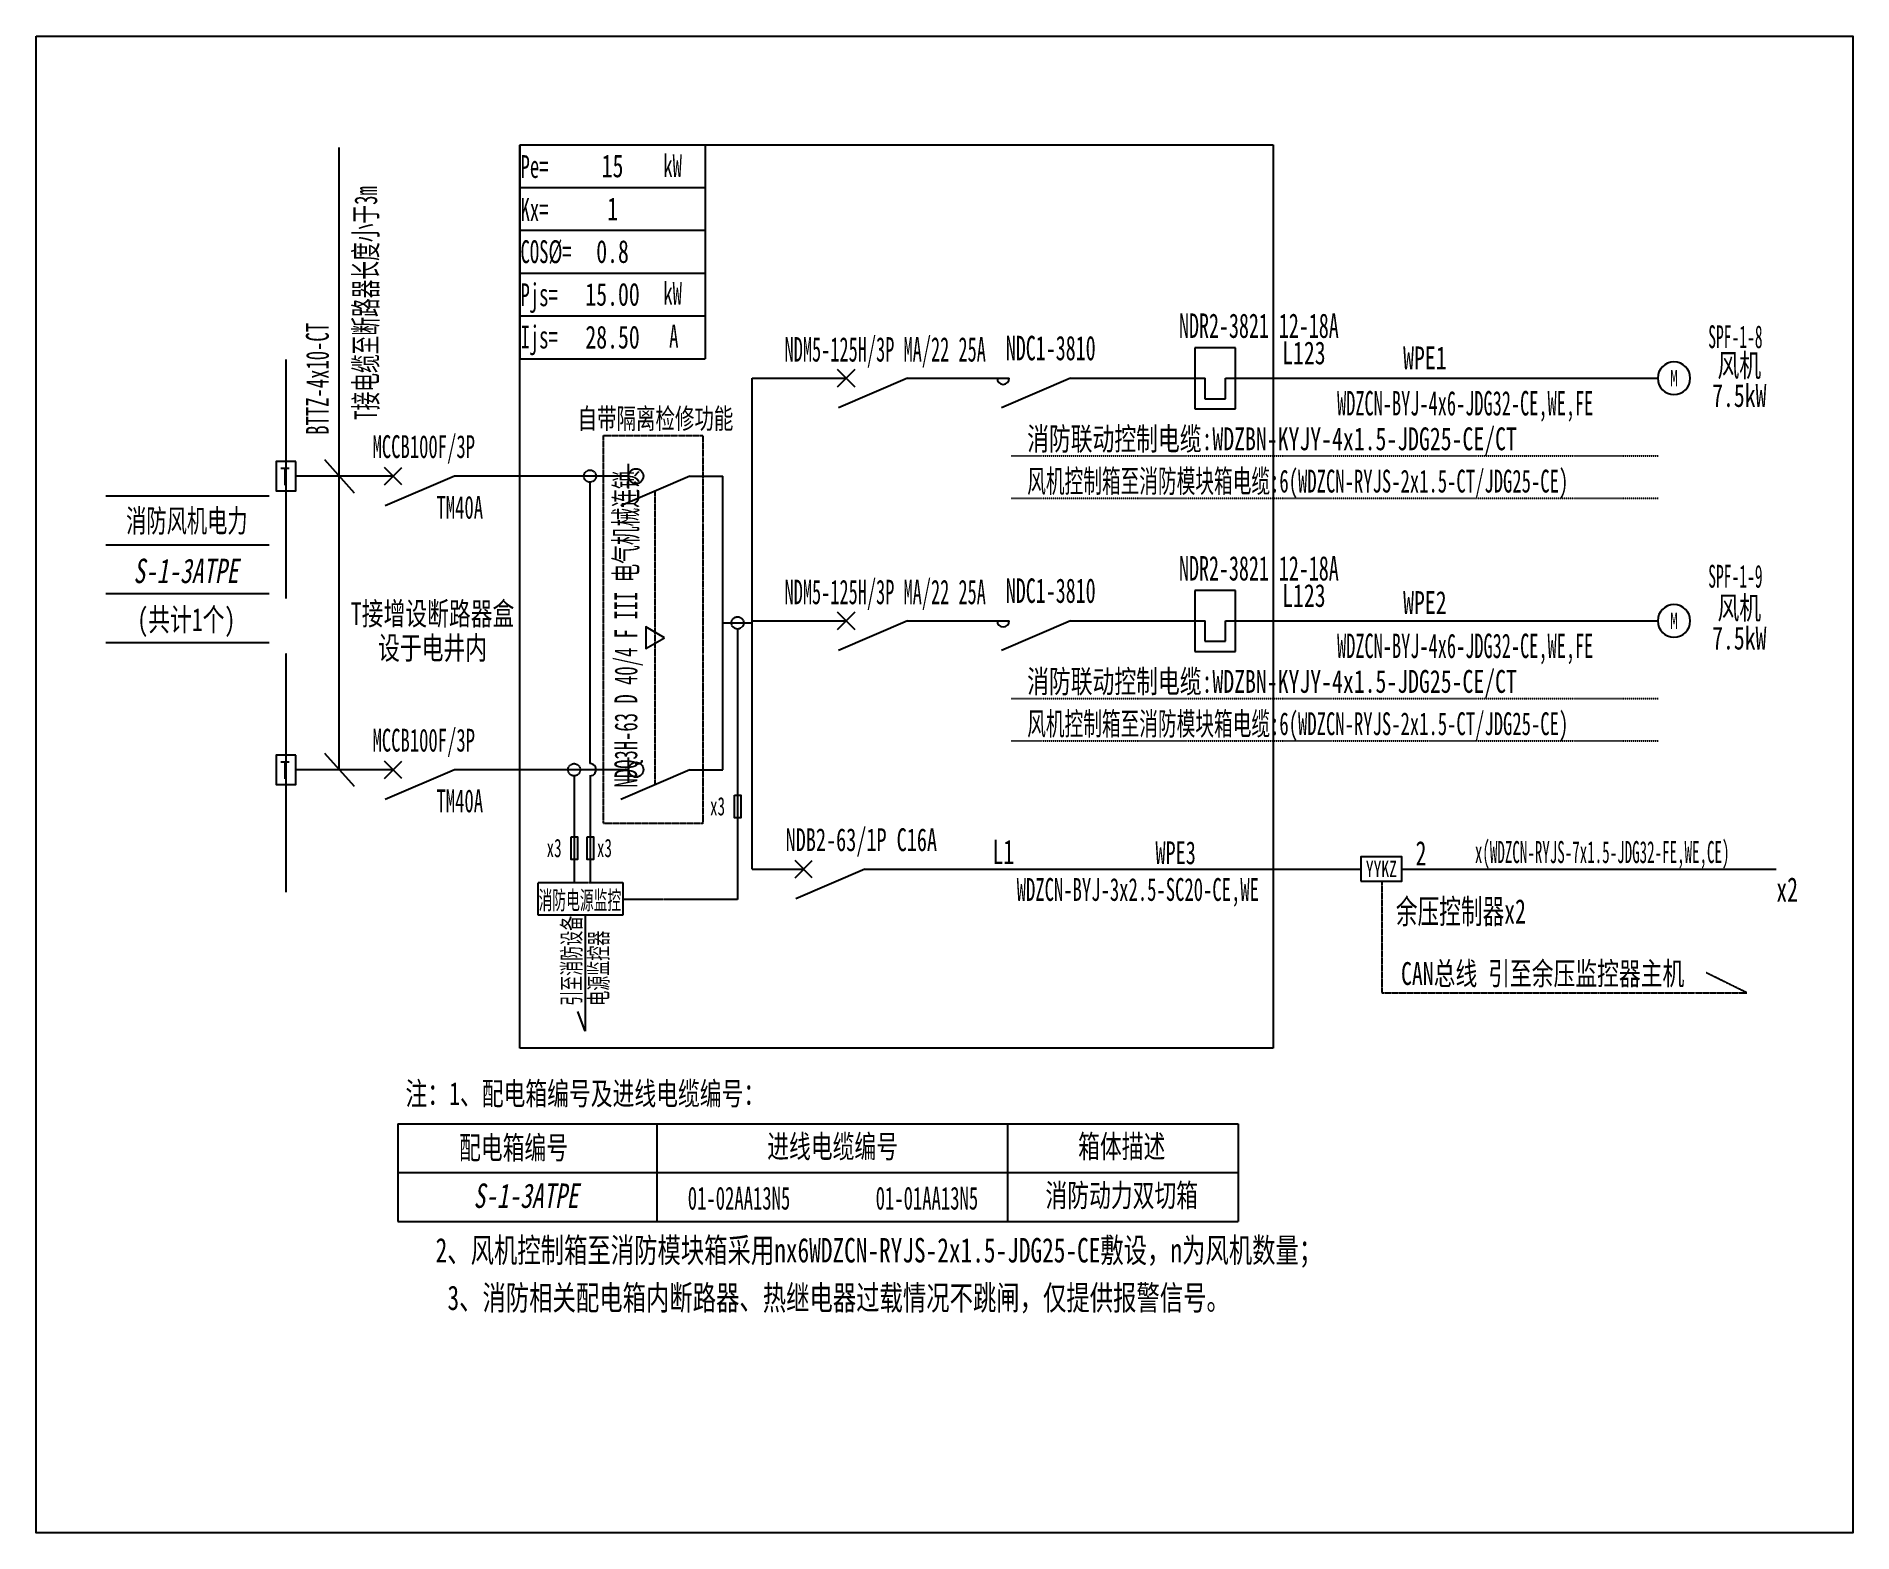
# Model space of a CAD drawing. Extents: x 398290 to 400652, y 333852 to 335798.
import ezdxf
from ezdxf.enums import TextEntityAlignment as Align

# ---------------------------------------------------------------- set-up
doc = ezdxf.new("R2010")
doc.units = 0
doc.header["$MEASUREMENT"] = 0
for name, pattern in [('_点划线L', [1.9, 1.5, -0.17, 0.06, -0.17]), ('DASH', [0.35, 0.25, -0.1]), ('DASHDOT', [1, 0.5, -0.25, 0, -0.25]), ('DASHED', [0.75, 0.5, -0.25])]:
    doc.linetypes.add(name, pattern=pattern)
for name, color, linetype in [('D_E_Eqpm(强电设备)', 100, 'Continuous'), ('D_E_Eqpm（强电设备）', 100, 'Continuous'), ('D_E_Text(强电文字)', 51, 'Continuous'), ('D_E_Text（强电文字）', 51, 'Continuous'), ('D_E_Wire(强电线缆)', 10, 'Continuous'), ('D_E_WireEm（强电应急照明线缆）', 10, 'DASHED'), ('D_E_Wire（强电线缆）', 10, 'Continuous'), ('D_Em_Eqpm（消防设备）', 100, 'Continuous'), ('D_T_TableDim（表格尺寸）', 255, 'Continuous'), ('DQ_Eqpm', 100, 'Continuous'), ('E_E_Text（强电文字）', 51, 'Continuous'), ('系统图', 220, 'Continuous')]:
    doc.layers.add(name, color=color, linetype=linetype)
doc.styles.add('$1$电气', font='', dxfattribs={"width": 0.7})
doc.styles.add('$1$电气箱', font='simhei.ttf', dxfattribs={"width": 0.8, "oblique": 10})
doc.styles.add('电气', font='', dxfattribs={"width": 0.7})
doc.styles.add('电气箱', font='simhei.ttf', dxfattribs={"width": 0.8, "oblique": 10})
doc.styles.get('$1$电气').set_extended_font_data('SimSun')
doc.styles.get('电气').set_extended_font_data('SimSun')

# ---------------------------------------------------------------- blocks, each defined once
blk = doc.blocks.new('T接箱')
at = {"layer": 'DQ_Eqpm'}
blk.add_lwpolyline([(313, 172), (73, 172), (73, -188), (313, -188)], close=True, dxfattribs=at)
at = {"layer": 'DQ_Eqpm', "color": 51, "style": '电气', "width": 0.8}
blk.add_text('T', height=220, dxfattribs=at).set_placement((120, -121))
blk = doc.blocks.new('A$C670F4C17')
at = {"layer": 'D_E_Wire（强电线缆）', "linetype": 'DASHDOT', "ltscale": 0.5}
blk.add_line((0, 0), (7936, 0), dxfattribs=at)
at = {"layer": 'D_E_Text（强电文字）', "style": '电气', "width": 0.7}
blk.add_text('消防联动控制电缆:WDZBN-KYJY-4x1.5-JDG25-CE/CT', height=280, dxfattribs=at).set_placement((198, 68))
blk = doc.blocks.new('A$C70CE04DF')
at = {"layer": 'D_E_Wire（强电线缆）', "linetype": 'DASHDOT', "ltscale": 0.5}
blk.add_line((0, 0), (7936, 0), dxfattribs=at)
at = {"layer": 'D_E_Text（强电文字）', "style": '电气', "width": 0.6}
blk.add_text('风机控制箱至消防模块箱电缆:6(WDZCN-RYJS-2x1.5-CT/JDG25-CE)', height=280, dxfattribs=at).set_placement((198, 68))
blk = doc.blocks.new('1')
at = {"layer": 'D_E_Eqpm(强电设备)'}
for p, q in [((-314387, 61832), (-314387, 61082)), ((-313887, 61832), (-314387, 61832)), ((-313887, 61082), (-313887, 61832)), ((-314262, 61457), (-314262, 61207)), ((-314012, 61207), (-314012, 61457)), ((-314387, 61082), (-313887, 61082)), ((-314262, 61207), (-314012, 61207))]:
    blk.add_line(p, q, dxfattribs=at)
blk = doc.blocks.new('电机')
at = {"layer": 'D_E_Eqpm（强电设备）'}
for start, end in [(90, 180), (180, 270), (0, 90), (270, 0)]:
    blk.add_arc((0, 0), 200, start, end, dxfattribs=at)
at = {"layer": 'D_E_Eqpm（强电设备）', "color": 51, "style": '电气', "width": 0.7}
blk.add_text('M', height=200, dxfattribs=at).set_placement((0, 0), align=Align.MIDDLE)

msp = doc.modelspace()

# ---------------------------------------------------------------- linework, layer by layer
at = {"linetype": 'DASHED'}
for p, q in [((398918.9, 334482.8, 0), (398918.9, 335657.6, 0)), ((398918.9, 335657.6, 0), (399898.9, 335657.6, 0)), ((399898.9, 335657.6, 0), (399898.9, 334482.8, 0)), ((399898.9, 334482.8, 0), (398918.9, 334482.8, 0))]:
    msp.add_line(p, q, dxfattribs=at)
at = {"layer": 'D_E_Eqpm(强电设备)', "color": 100}
for p, q in [((399332.2, 335342.5, 0), (399354.7, 335365, 0)), ((399354.7, 335342.5, 0), (399332.2, 335365, 0)), ((399354.7, 335365, 0), (399332.2, 335342.5, 0)), ((399332.2, 335365, 0), (399354.7, 335342.5, 0)), ((399423, 335353.8, 0), (399333.2, 335315.3, 0)), ((399635.1, 335353.8, 0), (399545.3, 335315.3, 0)), ((399332.2, 335027, 0), (399354.7, 335049.5, 0)), ((399354.7, 335027, 0), (399332.2, 335049.5, 0)), ((399354.7, 335049.5, 0), (399332.2, 335027, 0)), ((399332.2, 335049.5, 0), (399354.7, 335027, 0)), ((399423, 335038.3, 0), (399333.2, 334999.8, 0)), ((399635.1, 335038.3, 0), (399545.3, 334999.8, 0))]:
    msp.add_line(p, q, dxfattribs=at)
for centre in [(399547.6, 335353.8, 0), (399547.6, 335038.3, 0)]:
    msp.add_arc(centre, 7.95, 180, 0, dxfattribs=at)
at = {"layer": 'D_E_Eqpm（强电设备）'}
for p, q in [((399060.3, 335210.6, 0), (399060.3, 335242.4, 0)), ((398765.4, 335215.2, 0), (398742.9, 335237.7, 0)), ((398742.9, 335215.2, 0), (398765.4, 335237.7, 0)), ((398833.7, 335226.5, 0), (398743.9, 335188, 0)), ((399139.9, 335226.5, 0), (399050.1, 335188, 0)), ((398765.4, 334833.5, 0), (398742.9, 334856, 0)), ((398742.9, 334833.5, 0), (398765.4, 334856, 0)), ((398833.7, 334844.7, 0), (398743.9, 334806.2, 0)), ((399139.9, 334844.7, 0), (399050.1, 334806.2, 0)), ((399060.3, 334828.8, 0), (399060.3, 334860.6, 0)), ((399276.8, 334704.3, 0), (399299.3, 334726.7, 0)), ((399299.3, 334704.3, 0), (399276.8, 334726.7, 0)), ((399276.8, 334704.3, 0), (399299.3, 334726.7, 0)), ((399299.3, 334704.3, 0), (399276.8, 334726.7, 0)), ((399367.6, 334715.5, 0), (399277.8, 334677, 0)), ((399367.6, 334715.5, 0), (399277.8, 334677, 0))]:
    msp.add_line(p, q, dxfattribs=at)
at = {"layer": 'D_E_Eqpm（强电设备）', "linetype": 'DASH'}
msp.add_line((399095, 334825.5, 0), (399095, 335207.2, 0), dxfattribs=at)
at = {"layer": 'D_E_Eqpm（强电设备）', "elevation": 0}
msp.add_lwpolyline([(399107.2, 335016.4), (399082.7, 335030.5), (399082.7, 335002.2)], close=True, dxfattribs=at)
at = {"layer": 'D_E_Eqpm（强电设备）'}
for centre in [(399070, 335226.5, 0), (399070, 334844.7, 0)]:
    msp.add_circle(centre, 9.67, dxfattribs=at)
at = {"layer": 'D_E_Text（强电文字）'}
for p, q in [((398684, 334844.7, 0), (398684, 335654.1, 0)), ((398918.9, 335657.6, 0), (399160.1, 335657.6, 0)), ((398918.9, 335657.6, 0), (398918.9, 335379.3, 0)), ((399160.1, 335657.6, 0), (399160.1, 335379.3, 0)), ((398918.9, 335602, 0), (399160.1, 335602, 0)), ((398918.9, 335546.3, 0), (399160.1, 335546.3, 0)), ((398918.9, 335490.6, 0), (399160.1, 335490.6, 0)), ((398918.9, 335434.9, 0), (399160.1, 335434.9, 0)), ((398918.9, 335379.3, 0), (399160.1, 335379.3, 0)), ((398664.7, 335248, 0), (398703.4, 335205, 0)), ((398664.7, 334866.2, 0), (398703.4, 334823.2, 0))]:
    msp.add_line(p, q, dxfattribs=at)
at = {"layer": 'D_E_Wire(强电线缆)', "color": 10}
for p, q in [((399221.3, 335353.8, 0), (399343.4, 335353.8, 0)), ((399423, 335353.8, 0), (399555.5, 335353.8, 0)), ((399635.1, 335353.8, 0), (399810.1, 335353.8, 0)), ((399836.6, 335353.8, 0), (400398.9, 335353.8, 0)), ((399221.3, 335038.3, 0), (399343.4, 335038.3, 0)), ((399423, 335038.3, 0), (399555.5, 335038.3, 0)), ((399635.1, 335038.3, 0), (399810.1, 335038.3, 0)), ((399836.6, 335038.3, 0), (400398.9, 335038.3, 0))]:
    msp.add_line(p, q, dxfattribs=at)
at = {"layer": 'D_E_WireEm（强电应急照明线缆）'}
for p, q in [((398614.9, 334685.6, 0), (398614.9, 334996.4, 0)), ((398754.2, 334844.7, 0), (398627.6, 334844.7, 0)), ((399060.3, 334844.7, 0), (398833.7, 334844.7, 0))]:
    msp.add_line(p, q, dxfattribs=at)
at = {"layer": 'D_E_Wire（强电线缆）'}
for p, q in [((398614.9, 335067.3, 0), (398614.9, 335378.2, 0)), ((399221.3, 334715.5, 0), (399221.3, 335353.8, 0)), ((398754.2, 335226.5, 0), (398627.6, 335226.5, 0)), ((399060.3, 335226.5, 0), (398833.7, 335226.5, 0)), ((399010.2, 334852.7, 0), (399010.2, 335218.5, 0)), ((399139.9, 335226.5, 0), (399182.8, 335226.5, 0)), ((399182.8, 334844.7, 0), (399182.8, 335226.5, 0)), ((399182.8, 335035.6, 0), (399221.3, 335035.6, 0)), ((399202.1, 335027.7, 0), (399202.1, 334675.9, 0)), ((399139.9, 334844.7, 0), (399182.8, 334844.7, 0)), ((398989.5, 334836.8, 0), (398989.5, 334697.9, 0)), ((399010.2, 334836.8, 0), (399010.2, 334697.9, 0)), ((399221.3, 334715.5, 0), (399221.3, 334811.9, 0)), ((399221.3, 334715.5, 0), (399288, 334715.5, 0)), ((399367.6, 334715.5, 0), (400012.8, 334715.5, 0)), ((400065.9, 334715.5, 0), (400553.1, 334715.5, 0)), ((399003.7, 334655.5, 0), (399003.7, 334504.9, 0)), ((399003.7, 334504.9, 0), (398994.3, 334530.3, 0))]:
    msp.add_line(p, q, dxfattribs=at)
at = {"layer": 'D_E_Wire（强电线缆）', "linetype": 'DASH'}
for p, q in [((400040.2, 334699.6, 0), (400040.2, 334554.5, 0)), ((400515, 334554.5, 0), (400461.7, 334580.8, 0)), ((400040.2, 334554.5, 0), (400515, 334554.5, 0))]:
    msp.add_line(p, q, dxfattribs=at)
at = {"layer": 'D_E_Wire（强电线缆）', "linetype": '_点划线L'}
msp.add_line((399202.1, 334675.9, 0), (399052.8, 334675.9, 0), dxfattribs=at)
at = {"layer": 'D_E_Wire（强电线缆）', "linetype": 'DASH', "elevation": 0}
msp.add_lwpolyline([(399027.5, 335279.5), (399156.8, 335279.5), (399156.8, 334774.7), (399027.5, 334774.7)], close=True, dxfattribs=at)
at = {"layer": 'D_E_Wire（强电线缆）', "elevation": 0}
for points in [[(399198.2, 334811.7), (399206.5, 334811.7), (399206.5, 334782.3), (399198.2, 334782.3)], [(398985.6, 334757.4), (398993.9, 334757.4), (398993.9, 334728), (398985.6, 334728)], [(399006.3, 334757.4), (399014.6, 334757.4), (399014.6, 334728), (399006.3, 334728)]]:
    msp.add_lwpolyline(points, close=True, dxfattribs=at)
at = {"layer": 'D_E_Wire（强电线缆）', "linetype": '_点划线L', "elevation": 0}
msp.add_lwpolyline([(398942.9, 334697.9), (399052.8, 334697.9), (399052.8, 334655.5), (398942.9, 334655.5)], close=True, dxfattribs=at)
at = {"layer": 'D_E_Wire（强电线缆）', "linetype": '_点划线L'}
for centre in [(399010.2, 335226.5, 0), (399202.1, 335035.6, 0), (398989.5, 334844.7, 0)]:
    msp.add_circle(centre, 7.95, dxfattribs=at)
at = {"layer": 'D_E_Wire（强电线缆）'}
msp.add_arc((399010.2, 334844.7, 0), 7.95, 269.5766, 90, dxfattribs=at)
at = {"layer": 'D_Em_Eqpm（消防设备）', "elevation": 0}
msp.add_lwpolyline([(400012.8, 334699.6), (400065.9, 334699.6), (400065.9, 334731.4), (400012.8, 334731.4)], close=True, dxfattribs=at)
at = {"layer": 'D_T_TableDim（表格尺寸）', "color": 255}
for p, q in [((398380.6, 335200.9, 0), (398592.7, 335200.9, 0)), ((398380.6, 335137.3, 0), (398592.7, 335137.3, 0)), ((398380.6, 335073.7, 0), (398592.7, 335073.7, 0)), ((398380.6, 335073.7, 0), (398592.7, 335073.7, 0)), ((398380.6, 335073.7, 0), (398592.7, 335073.7, 0)), ((398380.6, 335073.7, 0), (398592.7, 335073.7, 0)), ((398380.6, 335073.7, 0), (398592.7, 335073.7, 0)), ((398380.6, 335010, 0), (398592.7, 335010, 0))]:
    msp.add_line(p, q, dxfattribs=at)
at = {"layer": 'D_T_TableDim（表格尺寸）', "ltscale": 3.5}
for p, q in [((398760.3, 334384.3, 0), (399853.1, 334384.3, 0)), ((398760.3, 334384.3, 0), (398760.3, 334257.1, 0)), ((399097.3, 334384.3, 0), (399097.3, 334257.1, 0)), ((399553.2, 334384.3, 0), (399553.2, 334257.1, 0)), ((399853.1, 334384.3, 0), (399853.1, 334257.1, 0)), ((398760.3, 334320.7, 0), (399853.1, 334320.7, 0)), ((398760.3, 334320.7, 0), (399853.1, 334320.7, 0)), ((399097.3, 334320.7, 0), (399097.3, 334257.1, 0)), ((399553.2, 334320.7, 0), (399553.2, 334257.1, 0)), ((398760.3, 334257.1, 0), (399853.1, 334257.1, 0))]:
    msp.add_line(p, q, dxfattribs=at)
at = {"layer": '系统图', "ltscale": 9973.992009}
msp.add_lwpolyline([(398290, 335798.5), (400652.5, 335798.5), (400652.5, 333852.5), (398290, 333852.5)], close=True, dxfattribs=at)

# ---------------------------------------------------------------- block references
at = {"layer": 'D_E_Eqpm(强电设备)', "color": 100, "xscale": 0.1060485660467022, "yscale": 0.1060485660467022, "zscale": 0.1060485660467022}
for p in [(433137.1, 328836.3, 0), (433137.1, 328520.8, 0)]:
    msp.add_blockref('1', p, dxfattribs=at)
at = {"layer": 'D_E_Eqpm（强电设备）', "xscale": 0.1060485660467022, "yscale": 0.1060485660467022, "zscale": 0.1060485660467022}
for name, p in [('电机', (400420.1, 335353.8, 0)), ('T接箱', (398594.4, 335227.4, 0)), ('电机', (400420.1, 335038.3, 0)), ('T接箱', (398594.4, 334845.6, 0))]:
    msp.add_blockref(name, p, dxfattribs=at)
at = {"layer": 'D_E_Wire（强电线缆）', "xscale": 0.1060485660467022, "yscale": 0.1060485660467022, "zscale": 0.1060485660467022}
for name, p in [('A$C670F4C17', (399557.8, 335253, 0)), ('A$C70CE04DF', (399557.8, 335198, 0)), ('A$C670F4C17', (399557.8, 334937.5, 0)), ('A$C70CE04DF', (399557.8, 334882.5, 0))]:
    msp.add_blockref(name, p, dxfattribs=at)

# ---------------------------------------------------------------- texts
at = {"layer": 'D_E_Text(强电文字)', "color": 51, "style": '电气', "width": 0.6}
for s, height, p in [('NDR2-3821 12-18A', 31.815, (399776.3, 335406.3, 0)), ('NDC1-3810', 31.81, (399551, 335377.2, 0)), ('NDR2-3821 12-18A', 31.815, (399776.3, 335090.8, 0)), ('NDC1-3810', 31.81, (399551, 335061.7, 0))]:
    msp.add_text(s, height=height, dxfattribs=at).set_placement(p)
at = {"layer": 'D_E_Text(强电文字)', "color": 51, "true_color": 0xffff7f, "style": '电气', "width": 0.55}
for p in [(399263.2, 335375.5, 0), (399263.2, 335060, 0)]:
    msp.add_text('NDM5-125H/3P MA/22 25A', height=31.815, dxfattribs=at).set_placement(p)
at = {"layer": 'D_E_Text(强电文字)', "color": 51, "style": '电气', "width": 0.55}
for p in [(400148.5, 335317.5, 0), (400148.5, 335002, 0)]:
    msp.add_text('WDZCN-BYJ-4x6-JDG32-CE,WE,FE', height=31.815, dxfattribs=at).set_placement(p, align=Align.MIDDLE)
at = {"layer": 'D_E_Text（强电文字）', "linetype": 'Continuous', "style": '电气', "width": 0.6}
for s, height, p in [('Pe=', 29.69, (398919.8, 335614.3, 0)), ('kW', 29.69, (399105.5, 335615.4, 0)), ('Kx=', 29.69, (398919.8, 335558.5, 0)), ('COS%%C=', 29.69, (398919.8, 335503.6, 0)), ('Pjs=', 29.69, (398919.8, 335447.6, 0)), ('kW', 29.69, (399105.5, 335449.5, 0)), ('Ijs=', 29.69, (398919.8, 335392.6, 0)), ('A', 29.7, (399113.1, 335393.8, 0))]:
    msp.add_text(s, height=height, dxfattribs=at).set_placement(p)
at = {"layer": 'D_E_Text（强电文字）', "style": '电气', "width": 0.6}
for s, height, p in [('T接电缆至断路器长度小于3m', 29.694, (398733.3, 335299.9, 0)), ('BTTZ-4x10-CT', 29.694, (398670.4, 335280.3, 0)), ('引至消防设备', 23.86, (398998, 334537.7, 0)), ('电源监控器', 23.86, (399033.3, 334537.7, 0))]:
    msp.add_text(s, height=height, rotation=90, dxfattribs=at).set_placement(p)
at = {"layer": 'D_E_Text（强电文字）'}
for s, style, width, p in [('SPF-1-8', '电气', 0.5, (400500, 335393, 0)), ('SPF-1-9', '电气', 0.5, (400500, 335081.5, 0)), ('(共计1个)', '$1$电气', 0.7, (398485.1, 335025.2, 0))]:
    msp.add_text(s, height=29.69, dxfattribs=dict(at, style=style, width=width)).set_placement(p, align=Align.CENTER)
at = {"layer": 'D_E_Text（强电文字）', "style": '电气'}
for s, height, width, p in [('L123', 29.69, 0.7, (399910.4, 335372, 0)), ('自带隔离检修功能', 26.51, 0.7, (398994.1, 335288.2, 0)), ('MCCB100F/3P', 29.694, 0.6, (398727.3, 335250.1, 0)), ('L123', 29.69, 0.7, (399910.4, 335056.5, 0)), ('MCCB100F/3P', 29.694, 0.6, (398727.3, 334868.3, 0)), ('x3', 23.86, 0.6, (399166.3, 334785.3, 0)), ('x3', 23.86, 0.6, (398953.7, 334731, 0)), ('x3', 23.86, 0.6, (399019.2, 334731, 0)), ('消防电源监控', 23.86, 0.55, (398943.3, 334663.1, 0)), ('注：1、配电箱编号及进线电缆编号：', 29.694, 0.7, (398770.2, 334408.7, 0)), (' 2、风机控制箱至消防模块箱采用nx6WDZCN-RYJS-2x1.5-JDG25-CE敷设，n为风机数量；', 31.815, 0.7, (398794.2, 334203.9, 0)), ('3、消防相关配电箱内断路器、热继电器过载情况不跳闸，仅提供报警信号。', 31.815, 0.7, (398824.8, 334142.1, 0))]:
    msp.add_text(s, height=height, dxfattribs=dict(at, width=width)).set_placement(p)
at = {"layer": 'D_E_Text（强电文字）', "color": 51, "style": '电气', "width": 0.7}
for s, p in [('WPE1', (400067.8, 335365.5, 0)), ('WPE2', (400067.8, 335047.3, 0))]:
    msp.add_text(s, height=29.69, dxfattribs=at).set_placement(p)
at = {"layer": 'D_E_Text（强电文字）'}
for s, height, style, width, p in [('风机', 29.69, '电气', 0.7, (400505, 335371.2, 0)), ('7.5kW', 29.69, '电气', 0.7, (400505, 335331.8, 0)), ('TM40A', 29.69, '电气', 0.6, (398840.8, 335185.8, 0)), ('消防风机电力', 29.69, '$1$电气', 0.65, (398485.8, 335168.9, 0)), ('风机', 29.69, '电气', 0.7, (400505, 335055.8, 0)), ('T接增设断路器盒', 29.69, '电气', 0.7, (398805.4, 335048.3, 0)), ('7.5kW', 29.69, '电气', 0.7, (400505, 335016.3, 0)), ('设于电井内', 29.69, '电气', 0.7, (398805.4, 335003.5, 0)), ('TM40A', 29.69, '电气', 0.6, (398840.8, 334804, 0)), ('NDB2-63/1P C16A', 29.694, '电气', 0.65, (399363.1, 334751.3, 0)), ('WDZCN-BYJ-3x2.5-SC20-CE,WE', 29.694, '电气', 0.6, (399722.7, 334685.4, 0)), ('CAN总线 引至余压监控器主机', 29.694, '电气', 0.7, (400249.3, 334580.4, 0)), ('配电箱编号', 29.69, '电气', 0.7, (398910.7, 334353.9, 0)), ('进线电缆编号', 29.69, '电气', 0.7, (399325.7, 334355.4, 0)), ('箱体描述', 29.69, '电气', 0.7, (399701.8, 334355.4, 0)), ('01-02AA13N5', 29.694, '电气', 0.6, (399204, 334287.3, 0)), ('01-01AA13N5', 29.694, '电气', 0.6, (399448.4, 334287.3, 0)), ('消防动力双切箱', 29.69, '电气', 0.7, (399701.8, 334291.8, 0))]:
    msp.add_text(s, height=height, dxfattribs=dict(at, style=style, width=width)).set_placement(p, align=Align.MIDDLE)
at = {"layer": 'D_E_Text（强电文字）', "style": '电气', "width": 0.6}
msp.add_text('NDQ3H-63 D 40/4 F III 电气机械连锁', height=29.694, rotation=90, dxfattribs=at).set_placement((399058.3, 335027.8, 0), align=Align.MIDDLE)
at = {"layer": 'D_E_Text（强电文字）', "color": 7, "style": '$1$电气箱', "oblique": 10, "width": 0.7}
msp.add_text('S-1-3ATPE', height=31.81, dxfattribs=at).set_placement((398484.5, 335103.3, 0), align=Align.MIDDLE)
at = {"layer": 'D_E_Text（强电文字）', "color": 51, "style": '电气', "width": 0.5}
msp.add_text('x(WDZCN-RYJS-7x1.5-JDG32-FE,WE,CE)', height=28.633, dxfattribs=at).set_placement((400326.7, 334723.3, 0), align=Align.CENTER)
at = {"layer": 'D_E_Text（强电文字）', "style": '电气箱', "oblique": 10, "width": 0.7}
msp.add_text('S-1-3ATPE', height=31.81, dxfattribs=at).set_placement((398926.9, 334290.7, 0), align=Align.MIDDLE)
at = {"layer": 'D_E_Text（强电文字）', "width": 241.238, "attachment_point": 5, "style": '电气'}
for s, insert, char_height in [('15', (399039.5, 335629.8, 0), 29.69), ('1', (399039.5, 335574.1, 0), 29.7), ('0.8', (399039.5, 335518.4, 0), 29.69), ('{\\C200;15.00}', (399039.5, 335462.8, 0), 29.694), ('{\\C200;28.50}', (399039.5, 335407.1, 0), 29.694)]:
    msp.add_mtext(s, dxfattribs=dict(at, insert=insert, char_height=char_height))
at = {"layer": 'D_Em_Eqpm（消防设备）', "color": 51, "style": '电气', "width": 0.7}
msp.add_text('YYKZ', height=21.21, dxfattribs=at).set_placement((400039.5, 334705.1, 0), align=Align.CENTER)
at = {"layer": 'E_E_Text（强电文字）', "linetype": 'Continuous', "style": '电气', "width": 0.65}
for s, height, p in [('L1', 31.81, (399533.8, 334721.9, 0)), ('2', 31.8, (400084, 334720.2, 0)), ('x2', 31.81, (400553.2, 334673, 0)), ('余压控制器x2', 31.81, (400058.3, 334644.6, 0))]:
    msp.add_text(s, height=height, dxfattribs=at).set_placement(p)
msp.add_text('WPE3', height=29.69, dxfattribs=at).set_placement((399771.9, 334721.9, 0), align=Align.CENTER)

doc.saveas('drawing.dxf')
